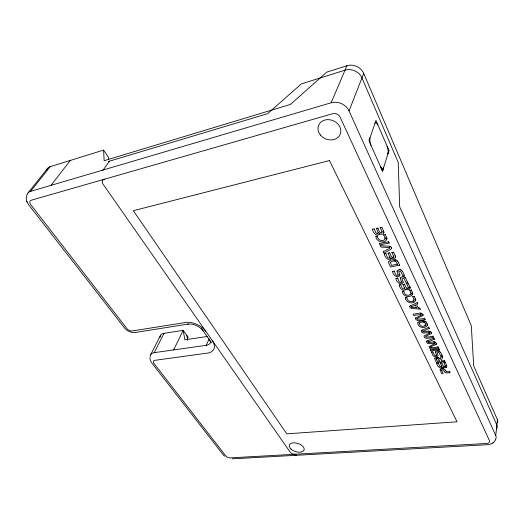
<?xml version="1.0" encoding="UTF-8"?>
<svg xmlns="http://www.w3.org/2000/svg" width="524" height="524" viewBox="0 0 524 524"><rect width="100%" height="100%" fill="white"/><g stroke="black" fill="none" stroke-linecap="round" stroke-linejoin="round"><path stroke-width="0.79" d="M149.877 357.617L150.211 360.112L151.554 362.674L223.276 454.845M383.286 251.586L383.882 253.184L390.891 249.378L391.592 247.976M394.297 270.967C394.801 272.257 395.744 276.803 398.102 275.192L397.015 271M397.651 277.989C398.148 279.272 399.085 283.746 401.417 282.161L400.356 278.028M420.366 309.16L410.999 308.335L409.84 307.346L409.788 306.271M495.383 439.531A10.473 6.085 9.5 0 0 495.75 435.614L497.42 419.626L473.696 365.935L471.292 325.712L363.721 73.425A12.962 11.567 24.1 0 0 346.914 65.729L326.766 72.109L290.44 104.446L104.152 160.711L103.582 150.087L50.16 166.691A11.109 7.153 36.7 0 0 46.793 169.9M432.909 351.794L434.389 355.207L435.706 355.776L436.44 355.246L435.457 351.912M375.924 236.232C375.682 242.062 385.435 244.335 386.954 238.734M399.674 265.131L390.491 266.965L388.769 263.212L388.808 261.659M425.141 319.326L425.095 319.555C422.986 319.516 415.336 322.653 415.44 317.93M433.551 337.22L433.512 337.449C431.291 337.207 424.368 340.397 423.949 336.022L429.778 332.963L429.143 332.576L423.091 333.041L421.755 332.131L421.538 330.657M424.571 318.107L424.525 318.337C415.408 320.092 414.517 319.221 422.94 315.631L423.065 314.931M438.529 347.805L438.483 348.041C436.296 347.753 429.438 350.903 429.018 346.593L434.815 343.639L434.186 343.259L428.18 343.685L426.864 342.788L426.654 341.34M440.094 369.669L441.647 373.645L443.127 373.494L441.666 370.435L442.335 369.669L443.455 369.983L444.745 372.204L445.937 372.918L450.116 372.78L449.677 371.523M449.638 371.758L446.363 371.673M443.009 366.944L443.972 367.579L445.531 367.311M446.324 371.909L445.249 370.003M445.492 367.547L445.95 367.193M445.911 367.422L446.324 367.016M446.284 367.252L446.88 366.387L446.73 365.261M379.697 233.573C380.522 234.981 384 234.287 383.948 232.224M402.301 291.252C402.163 296.623 411.176 298.693 412.814 293.735M445.21 370.232L443.789 368.654M441.784 362.687L443.219 366.034L444.162 366.348M434.769 358.554L436.361 362.621L444.941 361.455M444.123 366.584L444.568 366.361M446.69 365.497L445.341 362.3M444.529 366.597L444.974 366.269M444.935 366.505L445.249 366.093M445.21 366.328L445.315 365.575M440.055 369.898L440.599 369.04L442.367 368.392M436.806 363.23C436.754 365.798 439.996 369.446 442.466 367.514M442.426 367.743L442.806 367.272M442.328 368.627L442.846 368.418M445.276 365.804L443.848 362.464M444.902 361.684L444.45 360.407M443.749 368.889L443.324 368.503M438.3 363.066L439.741 366.407L441.084 366.735M444.411 360.643L441.208 360.99L442.806 356.517M441.044 366.97L441.45 366.649M441.411 366.879L441.706 366.473M441.666 366.702L441.765 365.955M441.666 370.435L441.778 369.708M405.366 297.645C405.242 302.964 414.176 305.014 415.82 300.128M441.725 366.184L440.284 362.85M431.409 351.971L433.079 355.678L434.245 356.575L436.23 356.818L437.71 356.202L437.992 355.128L436.964 352.672L437.73 352.167L439.086 352.698L440.651 356.006L442.191 355.599M441.005 356.72L440.167 359.588L439.695 358.403M442.151 355.835L440.73 352.495M436.361 358.822L437.357 361.416L439.44 360.957M433.001 336.048L432.955 336.277C424.158 337.869 422.914 337.083 431.37 333.664L431.494 332.989M439.4 361.193L437.913 358.423M430.335 349.731L430.8 351.028L439.459 349.79M440.691 352.724L439.433 351.152M439.656 358.632L438.496 357.499M434.73 358.789L435.274 357.899L436.597 357.263M436.322 359.058L436.485 358.586M435.418 352.141L436.164 351.355L437.907 350.825M436.44 358.822L436.734 358.403M436.551 357.492L437.055 357.237M436.695 358.639L437.095 358.305M437.868 351.06L438.464 350.864M439.42 350.019L438.955 348.715M437.009 357.466L437.54 357.263M437.049 358.534L437.507 358.311M439.387 351.381L438.968 350.969M438.45 357.728L438.025 357.348M427.368 325.463C425.121 329.262 416.888 327.5 417.903 322.443M436.328 355.488L436.479 355.01M438.483 348.041L437.985 346.659M437.946 346.888C430.191 348.362 427.25 347.759 436.151 344.471M436.106 344.7L436.387 343.2M434.789 343.888L434.887 343.541M436.348 343.43L435.274 342.126M428.187 341.877L428.802 342.637L433.505 341.858M433.459 342.093L433.977 341.831M428.141 342.113L434.442 339.107M433.931 342.067L434.435 341.877M435.228 342.362L434.874 341.976M391.323 258.063C392.109 259.426 395.528 258.843 395.515 256.826M434.396 339.342L433.859 337.869M430.577 347.281L430.649 346.803M431.449 333.225L430.911 331.882M430.866 332.118L429.831 331.266M429.752 333.218L429.824 332.727M428.167 342.251L428.252 341.772M423.084 331.201L423.706 331.967L428.449 331.155M426.608 341.569L426.922 340.96M423.038 331.43L429.372 328.332M428.403 331.384L428.927 331.122M426.877 341.19L427.388 340.672M428.881 331.358L429.392 331.161M427.322 325.699L427.479 324.919M429.333 328.561L428.776 327.061M427.433 325.149L426.916 323.098M419.482 322.823C418.669 325.849 422.92 327.317 424.82 325.725M424.774 325.961L425.252 325.548M426.87 323.328L426.038 321.854M425.206 325.777L425.842 325.018L425.757 324.101M425.743 325.306L425.888 324.782M425.711 324.33L424.407 322.149M425.992 322.083L424.781 321.048M423.065 331.574L423.15 331.089M417.857 322.673L419.226 321.461L423.143 320.688M419.344 323.347L420.386 322.391L422.966 321.815M421.493 330.886L421.807 330.264M422.92 322.044L423.516 321.867M424.735 321.278L424.008 320.812M421.755 330.5L422.272 329.969M424.361 322.378L423.995 321.978M423.019 315.166L422.927 314.433M415.394 318.16L420.955 315.382L421.355 314.675M422.881 314.669L421.761 313.319M392.712 271.242C392.116 274.668 398.306 279.724 399.956 274.962M421.283 315.173L420.654 314.518L413.744 315.461L413.161 314.243L420.431 313.018M420.386 313.247L420.903 313.057M421.715 313.548L421.348 313.162M420.32 309.389L419.789 307.929M419.737 308.158L418.349 307.778M416.999 318.874L417.071 318.369M405.995 288.973C406.735 290.263 410.082 289.811 410.115 287.866M418.296 308.007L416.613 304.437L417.785 303.665M396.065 278.251C395.482 281.65 401.613 286.621 403.264 281.938M417.733 303.9L417.202 302.42M411.445 306.73L411.779 307.326L416.613 307.608M416.56 307.843L415.303 304.844M415.768 300.357L415.466 298.739M411.392 306.959L411.609 306.592M406.932 297.403C406.729 300.756 410.678 302.852 413.122 301.012M415.421 298.968L414.314 296.283M413.076 301.248L413.56 300.815M413.508 301.045L414.143 300.232L414.052 299.283M409.735 306.501L410.416 305.656M413.999 299.512L412.748 296.519M412.761 293.964L412.454 292.327M403.866 291.003C403.67 294.377 407.633 296.512 410.109 294.639M412.401 292.556L411.288 289.838M410.056 294.868L410.547 294.436M410.495 294.671L411.13 293.846L411.032 292.883M411.032 294.154L411.183 293.61M410.063 288.095L410.069 287.375M410.98 293.113L409.716 290.086M410.017 287.604L409.866 286.811M409.807 287.041L408.235 283.34M404.476 283.956L406.152 287.833L407.194 288.213M407.135 288.442L407.62 288.213M407.567 288.449L408.045 288.089M407.993 288.318L408.327 287.866M408.275 288.095L408.373 287.244M408.32 287.473L406.657 283.602M399.216 284.814C399.236 287.512 402.596 292.006 405.445 289.667M405.393 289.896L405.799 289.372M403.211 282.167L401.96 278.814L402.746 278.192L404.207 278.761L406.015 282.593L407.652 282.108M400.788 284.552C401.161 285.724 402.327 290.224 404.325 288.685M404.266 288.914L404.62 287.846M404.528 288.691L404.692 288.174M407.6 282.338L405.353 277.596M405.294 277.825L404.521 276.973M404.567 288.076L402.891 284.211M401.417 282.161L401.581 281.637M400.297 278.251L401.05 277.301L402.891 276.652M402.838 276.882L403.48 276.672M399.904 275.192L398.764 271.504C401.214 269.873 401.915 274.288 402.727 275.617L404.371 275.12M404.463 277.203L404.024 276.777M404.312 275.349L402.655 271.471M402.596 271.701L401.646 270.201M401.594 270.423L400.703 269.722M396.956 271.229L398.921 269.67M398.102 275.192L398.266 274.661M398.869 269.899L399.563 269.598M399.504 269.827L400.153 269.618M390.4 262.393L391.48 265.419L397.48 264.148M399.616 265.36L398.273 262.151M398.214 262.373L397.31 260.769M397.421 264.371L395.62 261.142M397.257 260.991L395.967 259.891M377.549 235.911C376.998 240.293 383.529 242.474 385.251 238.649M390.341 262.622L391.402 261.515L394.1 260.814M395.456 257.055L395.463 256.302M394.041 261.037L394.69 260.854M388.743 261.882C389.823 259.465 393.347 259.969 395.155 259.642M395.561 261.371L395.188 260.959M395.404 256.531L395.24 255.699M389.679 252.725L391.454 256.826L392.535 257.238M392.476 257.467L392.974 257.238M392.915 257.461L393.406 257.094M393.347 257.323L393.727 256.184M393.635 257.081L393.806 256.537M384.308 253.721C384.367 256.465 387.773 261.325 390.773 258.817M390.714 259.046L391.127 258.496M395.181 255.928L393.511 252.018M385.919 253.426C386.358 254.612 387.485 259.393 389.607 257.782M389.548 258.011L389.895 256.884M389.81 257.775L389.98 257.238M393.668 256.413L391.9 252.319M391.533 248.206L391.14 247.007M380.352 245.474L380.955 247.079L389.391 247.557M389.836 257.114L388.061 253.027M383.221 251.815L389.614 248.343L389.666 247.636M391.081 247.236L390.216 246.372M379.35 243.378L379.92 244.918L389.234 242.92M380.293 245.697L389.581 246.247M389.175 243.143L388.611 241.597M386.889 238.964L386.843 237.994M385.186 238.872L385.219 238.256M386.778 238.224L386.535 237.169M386.47 237.398L385.232 234.405M385.16 238.486L385.068 237.831M385.009 238.053L383.607 234.726M383.882 232.446L383.653 231.038M377.948 227.973C378.57 229.099 379.304 233.711 381.367 232.682M381.302 232.905L381.806 232.525M381.741 232.754L382.114 231.569M372.499 229.08C372.354 232.093 376.612 237.379 379.5 234.025M383.588 231.267L381.839 227.187M382.055 231.791L380.208 227.514M374.129 228.752L375.996 233.016L377.103 233.449M377.044 233.678L377.555 233.442M377.49 233.665L377.948 233.298M377.883 233.521L378.23 232.348M378.164 232.571L376.311 228.307M388.965 150.434L382.546 171.217L380.607 166.881A6.524 2.24 77.7 0 0 383.502 168.119L382.546 171.217L368.962 140.779L375.963 120.402L388.965 150.434L387.884 153.938L387.871 153.093L388.055 153.381A6.406 2.148 77.5 0 0 387.118 146.17M495.75 435.614L349.036 110.924L363.721 73.425M26.894 194.817L26.2 198.753L26.921 201.707M27.117 194.594A11.508 7.113 35.7 0 1 30.503 191.404L331.148 102.783L346.914 65.729M379.441 234.248L379.631 233.796M150.257 356.733A9.452 5.463 25.3 0 1 154.22 352.659L206.207 345.323L209.102 338.89M391.068 258.718L391.264 258.293M173.647 349.921L183.158 330.343L188.123 337.24A19.08 11.089 82.5 0 0 187.343 339.172M405.74 289.602L405.943 289.202M154.22 352.659L164.025 333.31L183.158 330.343L184.893 339.794L207.203 336.5M150.722 354.61L160.554 335.308M495.488 439.964C494.053 442.99 490.68 444.568 487.451 444.706L232.158 458.847M442.767 367.501L442.97 367.173M496.49 428.973A10.356 6.111 9.3 0 0 496.857 425.043L399.694 206.836L398.22 162.361L361.96 77.912A13.054 11.594 24 0 0 345.028 70.164L301.339 83.886L267.613 113.669L109.496 161.163L103.202 169.972A12.039 8.148 35.1 0 0 102.101 170.398M51.051 185.345L70.321 160.423M30.503 191.404L50.16 166.691M28.014 192.95L47.697 168.25M492.77 443.068L493.169 442.747M493.418 442.551L493.857 442.204M410.364 305.885L417.15 302.649M411.556 306.822L415.25 305.079M422.226 330.199L428.73 327.29M427.342 340.908L433.813 338.098M104.309 179.201L103.68 179.437A5.175 3.478 34.9 0 0 102.809 183.786L290.394 452.441A3.825 2.089 18.3 0 0 294.632 454.262L295.228 454.256M372.433 229.302L374.064 228.975M376.245 228.529L377.883 228.202M380.142 227.744L381.78 227.409M375.859 236.455L377.483 236.134M383.542 234.948L385.173 234.628M379.284 243.601L388.553 241.819M384.249 253.95L385.854 253.649M388.002 253.256L389.62 252.954M391.841 252.542L393.452 252.247M392.653 271.471L394.245 271.196M396.013 278.48L397.592 278.211M399.157 285.043L400.736 284.781M402.838 284.44L404.423 284.185M406.598 283.831L408.176 283.569M402.242 291.475L403.814 291.233M409.663 290.316L411.235 290.067M405.314 297.874L406.873 297.639M412.696 296.754L414.261 296.512M430.289 349.966L438.916 348.945M431.363 352.2L432.87 352.023M440.966 356.949L442.767 356.746M436.761 363.466L438.254 363.302M440.245 363.086L441.745 362.922M443.808 362.693L445.302 362.536M296.695 455.271L294.986 455.212M423.097 320.917L423.962 321.042M437.494 357.492L437.985 357.578M442.806 368.654L443.284 368.739M400.1 269.847L400.644 269.952M389.522 246.477L390.151 246.601M403.428 276.901L403.971 277.006M438.418 351.093L438.929 351.204M394.631 261.076L395.129 261.188M429.346 331.397L429.785 331.496M434.396 342.106L434.828 342.205M423.464 322.096L423.949 322.208M420.857 313.287L421.303 313.391M437.468 358.54L437.874 358.658M395.096 259.871L395.908 260.12M224.547 456.208L223.532 455.159M124.712 328.148C127.273 331.299 131.55 333.094 135.592 332.439L188.234 324.061L187.802 324.114C192.655 323.459 197.496 325.463 201.524 328.928L203.096 330.768M205.821 331.378L204.805 330.087A15.871 9.74 24.7 0 0 186.891 322.286L131.924 330.991A4.231 2.489 27.3 0 1 127.234 328.961L30.484 204.308A4.945 3.039 35.5 0 1 30.916 200.319L333.238 113.551A5.921 5.044 23.4 0 1 339.834 116.544L489.593 440.966A4.5 2.594 9.6 0 1 486.96 443.461L230.016 457.891A3.642 1.906 20.8 0 1 225.955 456.155L153.696 363.053A4.061 2.332 25.3 0 1 154.626 360.361L208.676 352.934A15.707 9.57 24.2 0 0 213.301 342.251L212.508 340.954M124.489 327.886L28.578 204.615L26.731 201.275M201.216 328.089L211.526 342.801M103.582 150.087L108.396 157.193L108.547 159.499M209.423 339.775L210.478 341.772M424.525 318.337L425.095 319.555M432.955 336.277L433.512 337.449M27.169 202.29L27.333 202.67M370.979 145.299L370.979 145.312A6.668 2.312 77.2 0 1 370.01 137.733M186.806 335.412L187.703 340.161M331.148 102.783A13.775 11.777 23.4 0 1 349.036 110.924M497.42 419.626A10.297 6.118 9.1 0 1 497.479 422.835M374.974 123.284A6.55 2.214 77 0 1 377.896 124.856M108.403 161.589A11.888 8.155 35.4 0 1 109.496 161.163M210.779 341.772A9.936 6.098 24.2 0 1 206.207 345.323M160.069 337.449A9.242 5.528 25.5 0 1 164.025 333.31M383.522 167.156L383.502 168.112L383.522 167.156M329.485 160.56L133.345 210.694L286.792 433.846L457.007 421.781L329.485 160.56M320.413 135.015A11.724 9.838 23.4 0 0 340.037 134.72A11.724 9.838 23.4 0 0 327.762 119.636A11.724 9.838 23.4 0 0 320.413 135.015M291.017 449.101A7.749 4.264 18.2 0 0 303.769 450.581A7.749 4.264 18.2 0 0 295.412 442.885A7.749 4.264 18.2 0 0 291.017 449.101"/></g></svg>
